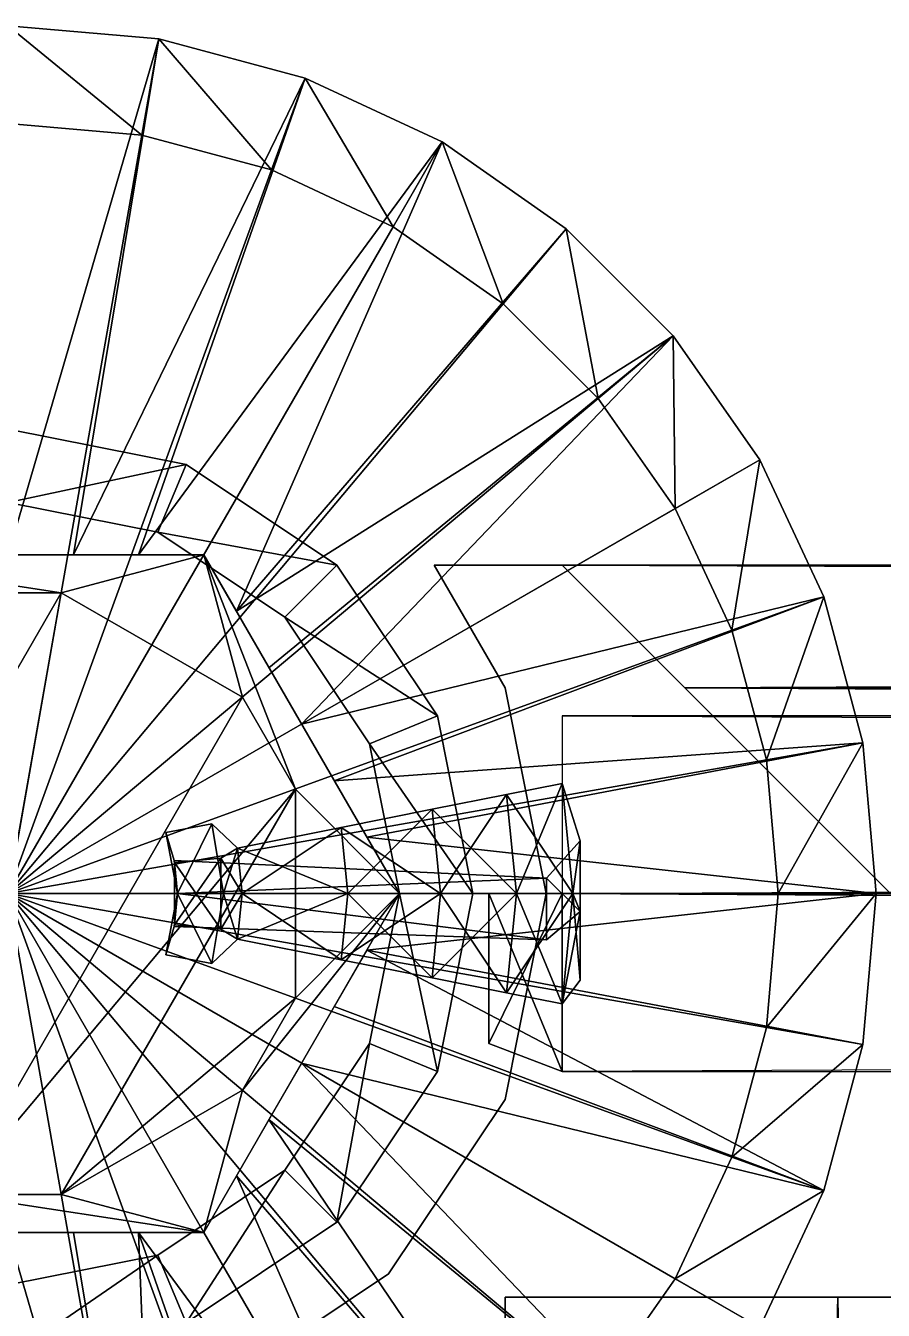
# Model space of a CAD drawing. Header units: centimetres. Extents: x -66.3 to 12.3, y -51.5 to 19.3.
# Drawn here: x -64.481 to -62.727, y 16.648 to 19.275 of the extents above; entities that cross this region are included whole.
import ezdxf

# ---------------------------------------------------------------- set-up
doc = ezdxf.new("R2010")
doc.units = ezdxf.units.CM
for name, color, linetype, true_color in [('chrom', 9, 'Continuous', 0xbebebe), ('plastik schwarz', 250, 'Continuous', 0x282828), ('reinweiss', 254, 'Continuous', 0xdddddd)]:
    doc.layers.add(name, color=color, linetype=linetype, true_color=true_color)

# ---------------------------------------------------------------- blocks, each defined once
blk = doc.blocks.new('GeometrySelector_1BD8XMC2')
at = {"layer": 'plastik schwarz'}
for points in [[(0, 0.6928, 1.1), (0, 1.775, 0.6), (-0.3082, 1.748, 0.6)], [(-0.6071, 1.668, 0.6), (-0.2667, 0.6928, 1.1), (-0.3082, 1.748, 0.6)], [(0, 0.6928, 1.1), (-0.3082, 1.748, 0.6), (-0.1333, 0.6928, 1.1)], [(-0.2667, 0.6928, 1.1), (-0.1333, 0.6928, 1.1), (-0.3082, 1.748, 0.6)], [(-0.2667, 0.6928, 1.1), (-0.6071, 1.668, 0.6), (-0.8875, 1.5372, 0.6)], [(0, 0), (-0.5387, 1.48), (-0.2735, 1.5511)], [(0, 0), (-0.2735, 1.5511), (0, 1.575)], [(-0.4667, 0.5774, 1.1), (-0.8875, 1.5372, 0.6), (-1.1409, 1.3597, 0.6)], [(-0.4667, 0.5774, 1.1), (-0.4, 0.6928, 1.1), (-0.8875, 1.5372, 0.6)], [(-0.2667, 0.6928, 1.1), (-0.8875, 1.5372, 0.6), (-0.4, 0.6928, 1.1)], [(0, 0), (-0.7875, 1.364), (-0.5387, 1.48)], [(-0.5333, 0.4619, 1.1), (-1.1409, 1.3597, 0.6), (-1.3597, 1.1409, 0.6)], [(-0.5333, 0.4619, 1.1), (-0.4667, 0.5774, 1.1), (-1.1409, 1.3597, 0.6)], [(0, 0), (-1.0124, 1.2065), (-0.7875, 1.364)], [(0, 0), (-1.2065, 1.0124), (-1.0124, 1.2065)], [(-0.6, 0.3464, 1.1), (-1.3597, 1.1409, 0.6), (-1.5372, 0.8875, 0.6)], [(-0.6, 0.3464, 1.1), (-0.5333, 0.4619, 1.1), (-1.3597, 1.1409, 0.6)], [(-1.2065, 1.0124), (-1.364, 0.7875), (-1.5372, 0.8875, 0.2)], [(0, 0), (-1.364, 0.7875), (-1.2065, 1.0124)], [(-0.6, 0.3464, 1.1), (-1.5372, 0.8875, 0.6), (-1.668, 0.6071, 0.6)], [(-1.5372, 0.8875, 0.2), (-1.364, 0.7875), (-1.668, 0.6071, 0.2)], [(-1.5372, 0.8875, 0.6), (-1.5372, 0.8875, 0.2), (-1.668, 0.6071, 0.2)], [(-1.5372, 0.8875, 0.6), (-1.668, 0.6071, 0.2), (-1.668, 0.6071, 0.6)], [(-1.364, 0.7875), (-1.48, 0.5387), (-1.668, 0.6071, 0.2)], [(0, 0), (-1.48, 0.5387), (-1.364, 0.7875)], [(-0.4, 0.6928, 1.75), (-0.4, 0.6928, 1.1), (-0.8, 0, 1.1)], [(-0.4, 0.6928, 1.75), (-0.8, 0, 1.1), (-0.8, 0, 1.75)], [(-0.4788, 0.4017, 2), (-0.4, 0.6928, 1.75), (-0.8, 0, 1.75)], [(-0.4788, 0.4017, 2), (-0.1085, 0.6155, 2), (-0.4, 0.6928, 1.75)], [(0.4, 0.6928, 1.75), (0.4, 0.6928, 1.1), (-0.4, 0.6928, 1.1)], [(0.4, 0.6928, 1.75), (-0.4, 0.6928, 1.1), (-0.4, 0.6928, 1.75)], [(0.1085, 0.6155, 2), (0.4, 0.6928, 1.75), (-0.4, 0.6928, 1.75)], [(0.1085, 0.6155, 2), (-0.4, 0.6928, 1.75), (-0.1085, 0.6155, 2)], [(-1.748, 0.3082, 0.6), (-0.7333, 0.1155, 1.1), (-1.668, 0.6071, 0.6)], [(-1.668, 0.6071, 0.2), (-1.48, 0.5387), (-1.748, 0.3082, 0.2)], [(-1.668, 0.6071, 0.6), (-1.668, 0.6071, 0.2), (-1.748, 0.3082, 0.2)], [(-1.668, 0.6071, 0.6), (-1.748, 0.3082, 0.2), (-1.748, 0.3082, 0.6)], [(-0.6, 0.3464, 1.1), (-1.668, 0.6071, 0.6), (-0.6667, 0.2309, 1.1)], [(-0.7333, 0.1155, 1.1), (-0.6667, 0.2309, 1.1), (-1.668, 0.6071, 0.6)], [(-0.5873, -0.2138, 2), (-0.4788, -0.4017, 2), (0.1085, 0.6155, 2)], [(-0.1085, 0.6155, 2), (-0.5873, -0.2138, 2), (0.1085, 0.6155, 2)], [(-0.5873, 0.2138, 2), (-0.5873, -0.2138, 2), (-0.1085, 0.6155, 2)], [(-0.4788, 0.4017, 2), (-0.5873, 0.2138, 2), (-0.1085, 0.6155, 2)], [(0.1085, 0.6155, 2), (-0.4788, -0.4017, 2), (-0.1085, -0.6155, 2)], [(0.1085, 0.6155, 2), (-0.1085, -0.6155, 2), (0.4788, 0.4017, 2)], [(-1.48, 0.5387), (-1.5511, 0.2735), (-1.748, 0.3082, 0.2)], [(0, 0), (-1.5511, 0.2735), (-1.48, 0.5387)], [(-0.4788, 0.4017, 2), (-0.8, 0, 1.75), (-0.5873, 0.2138, 2)], [(0.4788, 0.4017, 2), (-0.1085, -0.6155, 2), (0.1085, -0.6155, 2)], [(-0.7333, 0.1155, 1.1), (-1.748, 0.3082, 0.6), (-1.775, 0, 0.6)], [(-1.748, 0.3082, 0.2), (-1.5511, 0.2735), (-1.775, 0, 0.2)], [(-1.748, 0.3082, 0.6), (-1.748, 0.3082, 0.2), (-1.775, 0, 0.2)], [(-1.748, 0.3082, 0.6), (-1.775, 0, 0.2), (-1.775, 0, 0.6)], [(-1.5511, 0.2735), (-1.575, 0), (-1.775, 0, 0.2)], [(0, 0), (-1.575, 0), (-1.5511, 0.2735)], [(-0.5873, -0.2138, 2), (-0.5873, 0.2138, 2), (-0.8, 0, 1.75)], [(-0.7333, 0.1155, 1.1), (-1.775, 0, 0.6), (-0.8, 0, 1.1)], [(-0.7333, -0.1155, 1.1), (-0.8, 0, 1.1), (-1.775, 0, 0.6)], [(-0.7333, -0.1155, 1.1), (-1.775, 0, 0.6), (-1.748, -0.3082, 0.6)], [(-1.775, 0, 0.2), (-1.575, 0), (-1.748, -0.3082, 0.2)], [(-1.775, 0, 0.6), (-1.775, 0, 0.2), (-1.748, -0.3082, 0.2)], [(-1.775, 0, 0.6), (-1.748, -0.3082, 0.2), (-1.748, -0.3082, 0.6)], [(-1.575, 0), (-1.5511, -0.2735), (-1.748, -0.3082, 0.2)], [(0, 0), (-1.5511, -0.2735), (-1.575, 0)], [(0, 0), (-1.48, -0.5387), (-1.5511, -0.2735)], [(0, 0), (-1.364, -0.7875), (-1.48, -0.5387)], [(0, 0), (-1.2065, -1.0124), (-1.364, -0.7875)], [(0, 0), (-1.0124, -1.2065), (-1.2065, -1.0124)], [(0, 0), (-0.7875, -1.364), (-1.0124, -1.2065)], [(-0.5873, -0.2138, 2), (-0.8, 0, 1.75), (-0.4, -0.6928, 1.75)], [(-0.8, 0, 1.75), (-0.8, 0, 1.1), (-0.4, -0.6928, 1.1)], [(-0.8, 0, 1.75), (-0.4, -0.6928, 1.1), (-0.4, -0.6928, 1.75)], [(0, 0), (-0.5387, -1.48), (-0.7875, -1.364)], [(0, 0), (-0.2735, -1.5511), (-0.5387, -1.48)], [(0, 0), (0, -1.575), (-0.2735, -1.5511)], [(-0.6667, -0.2309, 1.1), (-0.7333, -0.1155, 1.1), (-1.748, -0.3082, 0.6)], [(-0.6667, -0.2309, 1.1), (-1.748, -0.3082, 0.6), (-1.668, -0.6071, 0.6)], [(-0.6, -0.3464, 1.1), (-0.6667, -0.2309, 1.1), (-1.668, -0.6071, 0.6)], [(-0.5873, -0.2138, 2), (-0.4, -0.6928, 1.75), (-0.4788, -0.4017, 2)], [(-1.748, -0.3082, 0.2), (-1.5511, -0.2735), (-1.668, -0.6071, 0.2)], [(-1.5511, -0.2735), (-1.48, -0.5387), (-1.668, -0.6071, 0.2)], [(-1.748, -0.3082, 0.6), (-1.748, -0.3082, 0.2), (-1.668, -0.6071, 0.2)], [(-1.748, -0.3082, 0.6), (-1.668, -0.6071, 0.2), (-1.668, -0.6071, 0.6)], [(-0.6, -0.3464, 1.1), (-1.668, -0.6071, 0.6), (-1.5372, -0.8875, 0.6)], [(-0.6, -0.3464, 1.1), (-1.5372, -0.8875, 0.6), (-1.3597, -1.1409, 0.6)], [(-0.6, -0.3464, 1.1), (-1.3597, -1.1409, 0.6), (-0.5333, -0.4619, 1.1)], [(-0.1085, -0.6155, 2), (-0.4788, -0.4017, 2), (-0.4, -0.6928, 1.75)], [(-0.4667, -0.5774, 1.1), (-0.5333, -0.4619, 1.1), (-1.3597, -1.1409, 0.6)], [(-1.668, -0.6071, 0.2), (-1.48, -0.5387), (-1.5372, -0.8875, 0.2)], [(-1.48, -0.5387), (-1.364, -0.7875), (-1.5372, -0.8875, 0.2)], [(-1.1409, -1.3597, 0.6), (-0.4667, -0.5774, 1.1), (-1.3597, -1.1409, 0.6)], [(-0.4667, -0.5774, 1.1), (-1.1409, -1.3597, 0.6), (-0.8875, -1.5372, 0.6)], [(-0.4667, -0.5774, 1.1), (-0.8875, -1.5372, 0.6), (-0.4, -0.6928, 1.1)], [(-1.668, -0.6071, 0.6), (-1.668, -0.6071, 0.2), (-1.5372, -0.8875, 0.2)], [(-1.668, -0.6071, 0.6), (-1.5372, -0.8875, 0.2), (-1.5372, -0.8875, 0.6)], [(-0.1085, -0.6155, 2), (-0.4, -0.6928, 1.75), (0.4, -0.6928, 1.75)], [(-0.1085, -0.6155, 2), (0.4, -0.6928, 1.75), (0.1085, -0.6155, 2)], [(-0.2667, -0.6928, 1.1), (-0.4, -0.6928, 1.1), (-0.8875, -1.5372, 0.6)], [(-0.2667, -0.6928, 1.1), (-0.8875, -1.5372, 0.6), (-0.6071, -1.668, 0.6)], [(-0.1333, -0.6928, 1.1), (-0.2667, -0.6928, 1.1), (-0.6071, -1.668, 0.6)], [(-0.1333, -0.6928, 1.1), (-0.6071, -1.668, 0.6), (-0.3082, -1.748, 0.6)], [(-0.4, -0.6928, 1.75), (-0.4, -0.6928, 1.1), (0.4, -0.6928, 1.1)], [(-0.4, -0.6928, 1.75), (0.4, -0.6928, 1.1), (0.4, -0.6928, 1.75)], [(0, -0.6928, 1.1), (-0.1333, -0.6928, 1.1), (-0.3082, -1.748, 0.6)], [(0, -0.6928, 1.1), (-0.3082, -1.748, 0.6), (0, -1.775, 0.6)], [(-1.5372, -0.8875, 0.2), (-1.364, -0.7875), (-1.3597, -1.1409, 0.2)], [(-1.364, -0.7875), (-1.2065, -1.0124), (-1.3597, -1.1409, 0.2)], [(-1.5372, -0.8875, 0.6), (-1.5372, -0.8875, 0.2), (-1.3597, -1.1409, 0.2)], [(-1.5372, -0.8875, 0.6), (-1.3597, -1.1409, 0.2), (-1.3597, -1.1409, 0.6)], [(-1.3597, -1.1409, 0.2), (-1.2065, -1.0124), (-1.1409, -1.3597, 0.2)], [(-1.2065, -1.0124), (-1.0124, -1.2065), (-1.1409, -1.3597, 0.2)], [(-1.3597, -1.1409, 0.6), (-1.3597, -1.1409, 0.2), (-1.1409, -1.3597, 0.2)], [(-1.3597, -1.1409, 0.6), (-1.1409, -1.3597, 0.2), (-1.1409, -1.3597, 0.6)], [(-1.1409, -1.3597, 0.2), (-1.0124, -1.2065), (-0.8875, -1.5372, 0.2)], [(-1.0124, -1.2065), (-0.7875, -1.364), (-0.8875, -1.5372, 0.2)], [(-1.1409, -1.3597, 0.6), (-1.1409, -1.3597, 0.2), (-0.8875, -1.5372, 0.2)], [(-1.1409, -1.3597, 0.6), (-0.8875, -1.5372, 0.2), (-0.8875, -1.5372, 0.6)], [(-0.8875, -1.5372, 0.2), (-0.7875, -1.364), (-0.6071, -1.668, 0.2)], [(-0.7875, -1.364), (-0.5387, -1.48), (-0.6071, -1.668, 0.2)], [(-0.6071, -1.668, 0.2), (-0.5387, -1.48), (-0.3082, -1.748, 0.2)], [(-0.5387, -1.48), (-0.2735, -1.5511), (-0.3082, -1.748, 0.2)], [(-0.8875, -1.5372, 0.6), (-0.8875, -1.5372, 0.2), (-0.6071, -1.668, 0.2)], [(-0.8875, -1.5372, 0.6), (-0.6071, -1.668, 0.2), (-0.6071, -1.668, 0.6)], [(-0.3082, -1.748, 0.2), (-0.2735, -1.5511), (0, -1.775, 0.2)], [(-0.2735, -1.5511), (0, -1.575), (0, -1.775, 0.2)], [(-0.6071, -1.668, 0.6), (-0.6071, -1.668, 0.2), (-0.3082, -1.748, 0.2)], [(-0.6071, -1.668, 0.6), (-0.3082, -1.748, 0.2), (-0.3082, -1.748, 0.6)], [(-0.3082, -1.748, 0.6), (-0.3082, -1.748, 0.2), (0, -1.775, 0.2)], [(-0.3082, -1.748, 0.6), (0, -1.775, 0.2), (0, -1.775, 0.6)]]:
    blk.add_3dface(points, dxfattribs=at)
blk = doc.blocks.new('hallerfuss_1BD8XMC1')
blk.add_blockref('GeometrySelector_1BD8XMC2', (0, 0))
blk = doc.blocks.new('blech350_350_1BD8XMC1')
at = {"layer": 'reinweiss'}
for points in [[(-16.4837, 15.2743, -0.421), (-16.7222, 14.9175, -0.7778), (-16.7222, -14.9175, -0.7778)], [(-16.4837, -15.2743, -0.421), (-16.4837, 15.2743, -0.421), (-16.7222, -14.9175, -0.7778)], [(-16.7222, -14.9175, -0.7778), (-16.7222, 14.9175, -0.7778), (-16.4837, 15.2743, -0.421)], [(-16.7222, -14.9175, -0.7778), (-16.4837, 15.2743, -0.421), (-16.4837, -15.2743, -0.421)]]:
    blk.add_3dface(points, dxfattribs=at)
blk = doc.blocks.new('blech350_750_1BD8XMC2')
at = {"layer": 'reinweiss'}
for points in [[(-36.6289, -16.367, 0.6717), (-36.367, -16.6289, 0.6717), (-36.367, 16.6289, 0.6718)], [(-36.6289, -16.367, 0.6717), (-36.367, 16.6289, 0.6718), (-36.6289, 16.367, 0.6718)], [(-36.367, 16.6289, 0.6718), (-36.367, -16.6289, 0.6717), (-36.6289, -16.367, 0.6717)], [(-36.6289, 16.367, 0.6718), (-36.367, 16.6289, 0.6718), (-36.6289, -16.367, 0.6717)], [(-36.367, 16.6289, 0.6718), (36.367, 16.6289, 0.6718), (36.1162, 16.4837, 0.421)], [(-36.367, 16.6289, 0.6718), (36.1162, 16.4837, 0.421), (-36.1162, 16.4837, 0.421)], [(-36.367, -16.6289, 0.6717), (36.367, -16.6289, 0.6717), (36.367, 16.6289, 0.6718)], [(-36.367, 16.6289, 0.6718), (-36.367, -16.6289, 0.6717), (36.367, 16.6289, 0.6718)], [(36.1162, 16.4837, 0.421), (36.367, 16.6289, 0.6718), (-36.367, 16.6289, 0.6718)], [(-36.1162, 16.4837, 0.421), (36.1162, 16.4837, 0.421), (-36.367, 16.6289, 0.6718)], [(36.367, 16.6289, 0.6718), (36.367, -16.6289, 0.6717), (-36.367, -16.6289, 0.6717)], [(36.367, 16.6289, 0.6718), (-36.367, -16.6289, 0.6717), (-36.367, 16.6289, 0.6718)], [(-35.6953, 16.4, 0), (-36.1162, 16.4837, 0.421), (36.1162, 16.4837, 0.421)], [(36.1162, 16.4837, 0.421), (-36.1162, 16.4837, 0.421), (-35.6953, 16.4, 0)], [(-36.4837, 16.1162, 0.421), (-36.6289, -16.367, 0.6717), (-36.6289, 16.367, 0.6718)], [(-36.6289, 16.367, 0.6718), (-36.6289, -16.367, 0.6717), (-36.4837, 16.1162, 0.421)], [(-36.4837, 16.1162, 0.421), (-36.4837, -16.1162, 0.421), (-36.6289, -16.367, 0.6717)], [(-36.6289, -16.367, 0.6717), (-36.4837, -16.1162, 0.421), (-36.4837, 16.1162, 0.421)], [(-36.4837, 16.1162, 0.421), (-36.4, 15.6953, 0), (-36.4, -15.6953, 0)], [(-36.4837, -16.1162, 0.421), (-36.4837, 16.1162, 0.421), (-36.4, -15.6953, 0)], [(-36.4, -15.6953, 0), (-36.4, 15.6953, 0), (-36.4837, 16.1162, 0.421)], [(-36.4, -15.6953, 0), (-36.4837, 16.1162, 0.421), (-36.4837, -16.1162, 0.421)], [(-36.4837, 15.2743, -0.421), (-36.4, -15.6953, 0), (-36.4, 15.6953, 0)], [(-36.4, 15.6953, 0), (-36.4, -15.6953, 0), (-36.4837, 15.2743, -0.421)], [(-36.4837, 15.2743, -0.421), (-36.7222, 14.9175, -0.7778), (-36.7222, -14.9175, -0.7778)], [(-36.4837, -15.2743, -0.421), (-36.4837, 15.2743, -0.421), (-36.7222, -14.9175, -0.7778)], [(-36.7222, -14.9175, -0.7778), (-36.7222, 14.9175, -0.7778), (-36.4837, 15.2743, -0.421)], [(-36.7222, -14.9175, -0.7778), (-36.4837, 15.2743, -0.421), (-36.4837, -15.2743, -0.421)], [(-36.4837, 15.2743, -0.421), (-36.4837, -15.2743, -0.421), (-36.4, -15.6953, 0)], [(-36.4, -15.6953, 0), (-36.4837, -15.2743, -0.421), (-36.4837, 15.2743, -0.421)], [(35.6953, -16.4, 0), (36.1162, -16.4837, 0.421), (-36.1162, -16.4837, 0.421)], [(-35.6953, -16.4, 0), (35.6953, -16.4, 0), (-36.1162, -16.4837, 0.421)], [(-36.1162, -16.4837, 0.421), (36.1162, -16.4837, 0.421), (35.6953, -16.4, 0)], [(-36.1162, -16.4837, 0.421), (35.6953, -16.4, 0), (-35.6953, -16.4, 0)], [(36.367, -16.6289, 0.6717), (-36.367, -16.6289, 0.6717), (-36.1162, -16.4837, 0.421)], [(-36.1162, -16.4837, 0.421), (-36.367, -16.6289, 0.6717), (36.367, -16.6289, 0.6717)], [(36.367, -16.6289, 0.6717), (-36.1162, -16.4837, 0.421), (36.1162, -16.4837, 0.421)], [(36.1162, -16.4837, 0.421), (-36.1162, -16.4837, 0.421), (36.367, -16.6289, 0.6717)]]:
    blk.add_3dface(points, dxfattribs=at)
blk = doc.blocks.new('GeometrySelector_1BD8XMC4')
for points in [[(-0.877686, 36.367, 0.363549), (-0.8, 36.517, 0), (-0.95, 36.367, 0)], [(-0.877686, 36.367, 0.363549), (-0.739104, 36.517, 0.306147), (-0.8, 36.517, 0)], [(0.95, 36.367, 0), (0.8, 36.517, 0), (0.739104, 36.517, 0.306147)], [(0.95, 36.367, 0), (0.739104, 36.517, 0.306147), (0.877686, 36.367, 0.363549)], [(-0.877686, -36.367, -0.363549), (-0.95, -36.367, 0), (-0.95, 36.367, 0)], [(-0.95, -36.367, 0), (-0.877686, 36.367, 0.363549), (-0.95, 36.367, 0)], [(0.877686, -36.367, 0.363549), (0.95, -36.367, 0), (0.95, 36.367, 0)], [(0.877686, -36.367, 0.363549), (0.95, 36.367, 0), (0.877686, 36.367, 0.363549)], [(0.95, -36.367, 0), (0.877686, -36.367, -0.363549), (0.877686, 36.367, -0.363549)], [(0.95, -36.367, 0), (0.877686, 36.367, -0.363549), (0.95, 36.367, 0)]]:
    blk.add_3dface(points)
blk = doc.blocks.new('rohr750_1BD8XMC')
at = {"layer": 'chrom'}
blk.add_blockref('GeometrySelector_1BD8XMC4', (0, 0), dxfattribs=at)
blk = doc.blocks.new('rohr750_1BD8XMC2')
at = {"layer": 'chrom'}
blk.add_blockref('GeometrySelector_1BD8XMC4', (0, 0), dxfattribs=at)
blk = doc.blocks.new('GeometrySelector_1BD8XMC5')
for points in [[(-44.05387, 116.97973), (-46.91628, 115.48494, -9.33223), (-47.83543, 115.48494)], [(-44.05387, 116.97973), (-47.83543, 115.48494), (-46.91628, 115.48494, 9.33223)], [(-41.66691, 116.97973, -14.30427), (-46.91628, 115.48494, -9.33223), (-44.05387, 116.97973)], [(-46.91628, 115.48494, 9.33223), (-41.66691, 116.97973, 14.30427), (-44.05387, 116.97973)], [(-34.585, 110.12026), (-41.66691, 116.97973, -14.30427), (-44.05387, 116.97973)], [(-34.585, 110.12026), (-44.05387, 116.97973), (-41.66691, 116.97973, 14.30427)], [(-32.24955, 110.12026, -12.49354), (-41.66691, 116.97973, -14.30427), (-34.585, 110.12026)], [(-41.66691, 116.97973, 14.30427), (-32.24955, 110.12026, 12.49354), (-34.585, 110.12026)], [(43.45304, 116.97973, -7.25103), (33.99612, 110.12026, -6.35498), (33.99612, 110.12026, 6.35498)], [(43.45304, 116.97973, -7.25103), (33.99612, 110.12026, 6.35498), (43.45304, 116.97973, 7.25103)], [(46.91628, 115.48494, -9.33223), (43.45304, 116.97973, -7.25103), (47.83543, 115.48494)], [(47.83543, 115.48494), (43.45304, 116.97973, -7.25103), (43.45304, 116.97973, 7.25103)], [(47.83543, 115.48494), (43.45304, 116.97973, 7.25103), (46.91628, 115.48494, 9.33223)], [(-46.91628, 115.48494, 9.33223), (-47.83543, 115.48494), (-69.44628, 103.9337)], [(-46.91628, 115.48494, 9.33223), (-69.44628, 103.9337), (-68.11189, 103.9337, 13.5483)], [(-47.83543, 115.48494), (-68.11189, 103.9337, -13.5483), (-69.44628, 103.9337)], [(-46.91628, 115.48494, -9.33223), (-68.11189, 103.9337, -13.5483), (-47.83543, 115.48494)], [(46.91628, 115.48494, 9.33223), (68.11189, 103.9337, 13.5483), (47.83543, 115.48494)], [(47.83543, 115.48494), (69.44628, 103.9337), (46.91628, 115.48494, -9.33223)], [(46.91628, 115.48494, -9.33223), (69.44628, 103.9337), (68.11189, 103.9337, -13.5483)], [(47.83543, 115.48494), (68.11189, 103.9337, 13.5483), (69.44628, 103.9337)], [(-32.24955, 110.12026, 12.49354), (-33.92046, 33.92046, 6.7472), (-34.585, 110.12026)], [(-34.585, 110.12026), (-33.92046, 33.92046, 6.7472), (-34.585, 34.585)], [(-34.585, 110.12026), (-34.585, 34.585), (-33.92046, 33.92046, -6.7472)], [(-34.585, 110.12026), (-33.92046, 33.92046, -6.7472), (-32.24955, 110.12026, -12.49354)], [(33.99612, 110.12026, -6.35498), (33.92046, 33.92046, -6.7472), (34.585, 34.585)], [(33.99612, 110.12026, 6.35498), (34.585, 34.585), (33.92046, 33.92046, 6.7472)], [(33.99612, 110.12026, -6.35498), (34.585, 34.585), (33.99612, 110.12026, 6.35498)], [(-68.11189, 103.9337, 13.5483), (-69.44628, 103.9337), (-88.38835, 88.38835)], [(-68.11189, 103.9337, 13.5483), (-88.38835, 88.38835), (-86.68999, 88.38835, 17.24371)], [(-86.68999, 88.38835, -17.24371), (-88.38835, 88.38835), (-69.44628, 103.9337)], [(-68.11189, 103.9337, -13.5483), (-86.68999, 88.38835, -17.24371), (-69.44628, 103.9337)], [(88.38835, 88.38835), (86.68999, 88.38835, -17.24371), (68.11189, 103.9337, -13.5483)], [(68.11189, 103.9337, 13.5483), (86.68999, 88.38835, 17.24371), (69.44628, 103.9337)], [(69.44628, 103.9337), (88.38835, 88.38835), (68.11189, 103.9337, -13.5483)], [(69.44628, 103.9337), (86.68999, 88.38835, 17.24371), (88.38835, 88.38835)], [(-88.38835, 88.38835), (-101.93664, 69.44628, -20.27646), (-103.9337, 69.44628)], [(-88.38835, 88.38835), (-103.9337, 69.44628), (-86.68999, 88.38835, 17.24371)], [(-86.68999, 88.38835, 17.24371), (-103.9337, 69.44628), (-101.93664, 69.44628, 20.27646)], [(-86.68999, 88.38835, -17.24371), (-101.93664, 69.44628, -20.27646), (-88.38835, 88.38835)], [(88.38835, 88.38835), (103.9337, 69.44628), (86.68999, 88.38835, -17.24371)], [(103.9337, 69.44628), (101.93664, 69.44628, -20.27646), (86.68999, 88.38835, -17.24371)], [(86.68999, 88.38835, 17.24371), (101.93664, 69.44628, 20.27646), (88.38835, 88.38835)], [(101.93664, 69.44628, 20.27646), (103.9337, 69.44628), (88.38835, 88.38835)], [(-113.26593, 47.83543, 22.52999), (-101.93664, 69.44628, 20.27646), (-115.48494, 47.83543)], [(-115.48494, 47.83543), (-101.93664, 69.44628, 20.27646), (-103.9337, 69.44628)], [(-115.48494, 47.83543), (-103.9337, 69.44628), (-113.26593, 47.83543, -22.52999)], [(-101.93664, 69.44628, -20.27646), (-113.26593, 47.83543, -22.52999), (-103.9337, 69.44628)], [(101.93664, 69.44628, 20.27646), (113.26593, 47.83543, 22.52999), (103.9337, 69.44628)], [(103.9337, 69.44628), (115.48494, 47.83543), (101.93664, 69.44628, -20.27646)], [(113.26593, 47.83543, -22.52999), (101.93664, 69.44628, -20.27646), (115.48494, 47.83543)], [(113.26593, 47.83543, 22.52999), (115.48494, 47.83543), (103.9337, 69.44628)], [(-113.26593, 47.83543, -22.52999), (-116.97973, 42.70584, -10.81459), (-115.48494, 47.83543)], [(-115.48494, 47.83543), (-116.97973, 42.70584, -10.81459), (-116.97973, 43.90341, 3.63794)], [(-115.48494, 47.83543), (-116.97973, 43.90341, 3.63794), (-113.26593, 47.83543, 22.52999)], [(113.26593, 47.83543, 22.52999), (116.97973, 40.34336, 17.69624), (115.48494, 47.83543)], [(115.48494, 47.83543), (116.97973, 42.70584, -10.81459), (113.26593, 47.83543, -22.52999)], [(116.97973, 40.34336, 17.69624), (116.97973, 43.90341, 3.63794), (115.48494, 47.83543)], [(115.48494, 47.83543), (116.97973, 43.90341, 3.63794), (116.97973, 42.70584, -10.81459)], [(-116.97973, 42.70584, -10.81459), (-110.12026, 34.43747, -3.1911), (-116.97973, 43.90341, 3.63794)], [(-116.97973, 43.90341, 3.63794), (-110.12026, 34.43747, -3.1911), (-110.12026, 33.26474, 9.46463)], [(116.97973, 43.90341, 3.63794), (110.12026, 33.26474, 9.46463), (110.12026, 34.43747, -3.1911)], [(116.97973, 43.90341, 3.63794), (110.12026, 34.43747, -3.1911), (116.97973, 42.70584, -10.81459)], [(-110.12026, 34.43747, -3.1911), (-33.92046, 33.92046, -6.7472), (-34.585, 34.585)], [(-110.12026, 34.43747, -3.1911), (-34.585, 34.585), (-110.12026, 33.26474, 9.46463)], [(-110.12026, 33.26474, 9.46463), (-34.585, 34.585), (-33.92046, 33.92046, 6.7472)], [(110.12026, 33.26474, 9.46463), (33.92046, 33.92046, 6.7472), (34.585, 34.585)], [(110.12026, 34.43747, -3.1911), (34.585, 34.585), (33.92046, 33.92046, -6.7472)], [(110.12026, 33.26474, 9.46463), (34.585, 34.585), (110.12026, 34.43747, -3.1911)], [(-116.97973, -43.90341, 3.63794), (-110.12026, -33.26474, 9.46463), (-110.12026, -34.43747, -3.1911)], [(-110.12026, -33.26474, 9.46463), (-33.92046, -33.92046, 6.7472), (-34.585, -34.585)], [(-110.12026, -33.26474, 9.46463), (-34.585, -34.585), (-110.12026, -34.43747, -3.1911)], [(-110.12026, -34.43747, -3.1911), (-34.585, -34.585), (-33.92046, -33.92046, -6.7472)], [(-32.24955, -110.12026, -12.49354), (-33.92046, -33.92046, -6.7472), (-34.585, -110.12026)], [(-34.585, -110.12026), (-33.92046, -33.92046, -6.7472), (-34.585, -34.585)], [(-34.585, -110.12026), (-34.585, -34.585), (-33.92046, -33.92046, 6.7472)], [(-34.585, -110.12026), (-33.92046, -33.92046, 6.7472), (-32.24955, -110.12026, 12.49354)], [(110.12026, -33.26474, 9.46463), (34.585, -34.585), (33.92046, -33.92046, 6.7472)], [(33.99612, -110.12026, 6.35498), (33.92046, -33.92046, 6.7472), (34.585, -34.585)], [(33.99612, -110.12026, -6.35498), (34.585, -34.585), (33.92046, -33.92046, -6.7472)], [(110.12026, -34.43747, -3.1911), (33.92046, -33.92046, -6.7472), (34.585, -34.585)], [(110.12026, -34.43747, -3.1911), (34.585, -34.585), (110.12026, -33.26474, 9.46463)], [(116.97973, -43.90341, 3.63794), (110.12026, -34.43747, -3.1911), (110.12026, -33.26474, 9.46463)], [(-116.97973, -43.90341, 3.63794), (-110.12026, -34.43747, -3.1911), (-116.97973, -42.70584, -10.81459)], [(33.99612, -110.12026, 6.35498), (34.585, -34.585), (33.99612, -110.12026, -6.35498)], [(116.97973, -42.70584, -10.81459), (110.12026, -34.43747, -3.1911), (116.97973, -43.90341, 3.63794)], [(115.48494, -47.83543), (116.97973, -40.34336, 17.69624), (113.26593, -47.83543, 22.52999)], [(115.48494, -47.83543), (116.97973, -43.90341, 3.63794), (116.97973, -40.34336, 17.69624)], [(-115.48494, -47.83543), (-116.97973, -43.90341, 3.63794), (-116.97973, -42.70584, -10.81459)], [(-115.48494, -47.83543), (-116.97973, -42.70584, -10.81459), (-113.26593, -47.83543, -22.52999)], [(-113.26593, -47.83543, 22.52999), (-116.97973, -43.90341, 3.63794), (-115.48494, -47.83543)], [(113.26593, -47.83543, -22.52999), (116.97973, -42.70584, -10.81459), (115.48494, -47.83543)], [(115.48494, -47.83543), (116.97973, -42.70584, -10.81459), (116.97973, -43.90341, 3.63794)], [(-101.93664, -69.44628, -20.27646), (-103.9337, -69.44628), (-115.48494, -47.83543)], [(-101.93664, -69.44628, -20.27646), (-115.48494, -47.83543), (-113.26593, -47.83543, -22.52999)], [(-115.48494, -47.83543), (-103.9337, -69.44628), (-113.26593, -47.83543, 22.52999)], [(-113.26593, -47.83543, 22.52999), (-103.9337, -69.44628), (-101.93664, -69.44628, 20.27646)], [(101.93664, -69.44628, -20.27646), (113.26593, -47.83543, -22.52999), (103.9337, -69.44628)], [(103.9337, -69.44628), (115.48494, -47.83543), (101.93664, -69.44628, 20.27646)], [(101.93664, -69.44628, 20.27646), (115.48494, -47.83543), (113.26593, -47.83543, 22.52999)], [(103.9337, -69.44628), (113.26593, -47.83543, -22.52999), (115.48494, -47.83543)], [(-86.68999, -88.38835, -17.24371), (-88.38835, -88.38835), (-103.9337, -69.44628)], [(-86.68999, -88.38835, -17.24371), (-103.9337, -69.44628), (-101.93664, -69.44628, -20.27646)], [(-103.9337, -69.44628), (-88.38835, -88.38835), (-101.93664, -69.44628, 20.27646)], [(-101.93664, -69.44628, 20.27646), (-88.38835, -88.38835), (-86.68999, -88.38835, 17.24371)], [(86.68999, -88.38835, -17.24371), (101.93664, -69.44628, -20.27646), (88.38835, -88.38835)], [(88.38835, -88.38835), (103.9337, -69.44628), (86.68999, -88.38835, 17.24371)], [(86.68999, -88.38835, 17.24371), (103.9337, -69.44628), (101.93664, -69.44628, 20.27646)], [(88.38835, -88.38835), (101.93664, -69.44628, -20.27646), (103.9337, -69.44628)], [(-68.11189, -103.9337, -13.5483), (-69.44628, -103.9337), (-88.38835, -88.38835)], [(-68.11189, -103.9337, -13.5483), (-88.38835, -88.38835), (-86.68999, -88.38835, -17.24371)], [(-88.38835, -88.38835), (-69.44628, -103.9337), (-86.68999, -88.38835, 17.24371)], [(-86.68999, -88.38835, 17.24371), (-69.44628, -103.9337), (-68.11189, -103.9337, 13.5483)], [(68.11189, -103.9337, -13.5483), (86.68999, -88.38835, -17.24371), (69.44628, -103.9337)], [(69.44628, -103.9337), (88.38835, -88.38835), (68.11189, -103.9337, 13.5483)], [(68.11189, -103.9337, 13.5483), (88.38835, -88.38835), (86.68999, -88.38835, 17.24371)], [(69.44628, -103.9337), (86.68999, -88.38835, -17.24371), (88.38835, -88.38835)], [(-46.91628, -115.48494, -9.33223), (-47.83543, -115.48494), (-69.44628, -103.9337)], [(-46.91628, -115.48494, -9.33223), (-69.44628, -103.9337), (-68.11189, -103.9337, -13.5483)], [(-69.44628, -103.9337), (-47.83543, -115.48494), (-68.11189, -103.9337, 13.5483)], [(-68.11189, -103.9337, 13.5483), (-47.83543, -115.48494), (-46.91628, -115.48494, 9.33223)], [(47.83543, -115.48494), (46.91628, -115.48494, -9.33223), (68.11189, -103.9337, -13.5483)], [(46.91628, -115.48494, 9.33223), (47.83543, -115.48494), (69.44628, -103.9337)], [(46.91628, -115.48494, 9.33223), (69.44628, -103.9337), (68.11189, -103.9337, 13.5483)], [(47.83543, -115.48494), (68.11189, -103.9337, -13.5483), (69.44628, -103.9337)], [(-34.585, -110.12026), (-41.66691, -116.97973, 14.30427), (-44.05387, -116.97973)], [(-34.585, -110.12026), (-44.05387, -116.97973), (-41.66691, -116.97973, -14.30427)], [(-32.24955, -110.12026, 12.49354), (-41.66691, -116.97973, 14.30427), (-34.585, -110.12026)], [(-41.66691, -116.97973, -14.30427), (-32.24955, -110.12026, -12.49354), (-34.585, -110.12026)], [(43.45304, -116.97973, 7.25103), (33.99612, -110.12026, 6.35498), (33.99612, -110.12026, -6.35498)], [(43.45304, -116.97973, 7.25103), (33.99612, -110.12026, -6.35498), (43.45304, -116.97973, -7.25103)], [(-44.05387, -116.97973), (-46.91628, -115.48494, 9.33223), (-47.83543, -115.48494)], [(-44.05387, -116.97973), (-47.83543, -115.48494), (-46.91628, -115.48494, -9.33223)], [(-46.91628, -115.48494, -9.33223), (-41.66691, -116.97973, -14.30427), (-44.05387, -116.97973)], [(-41.66691, -116.97973, 14.30427), (-46.91628, -115.48494, 9.33223), (-44.05387, -116.97973)], [(46.91628, -115.48494, 9.33223), (43.45304, -116.97973, 7.25103), (47.83543, -115.48494)], [(47.83543, -115.48494), (43.45304, -116.97973, 7.25103), (43.45304, -116.97973, -7.25103)], [(47.83543, -115.48494), (43.45304, -116.97973, -7.25103), (46.91628, -115.48494, -9.33223)]]:
    blk.add_3dface(points)
blk = doc.blocks.new('kugel_std_1BD8XMC1')
at = {"layer": 'chrom', "xscale": 0.01, "yscale": 0.01, "zscale": 0.01}
blk.add_blockref('GeometrySelector_1BD8XMC5', (0, 0), dxfattribs=at)
blk = doc.blocks.new('GeometrySelector_1BD8XMC3')
for points in [[(-0.95, 16.367, 0), (-0.877686, 16.367, 0.363549), (-0.739104, 16.517, 0.306147)], [(-0.8, 16.517, 0), (-0.95, 16.367, 0), (-0.739104, 16.517, 0.306147)], [(-0.877686, 16.367, -0.363549), (-0.95, 16.367, 0), (-0.8, 16.517, 0)], [(-0.877686, 16.367, 0.363549), (-0.671751, 16.367, 0.671751), (-0.565685, 16.517, 0.565685)], [(-0.739104, 16.517, 0.306147), (-0.877686, 16.367, 0.363549), (-0.565685, 16.517, 0.565685)], [(-0.739104, 16.517, -0.306147), (-0.877686, 16.367, -0.363549), (-0.8, 16.517, 0)], [(-0.671751, 16.367, -0.671751), (-0.877686, 16.367, -0.363549), (-0.739104, 16.517, -0.306147)], [(-0.565685, 16.517, -0.565685), (-0.671751, 16.367, -0.671751), (-0.739104, 16.517, -0.306147)], [(-0.671751, 16.367, 0.671751), (-0.363549, 16.367, 0.877686), (-0.306147, 16.517, 0.739104)], [(-0.565685, 16.517, 0.565685), (-0.671751, 16.367, 0.671751), (-0.306147, 16.517, 0.739104)], [(-0.363549, 16.367, -0.877686), (-0.671751, 16.367, -0.671751), (-0.565685, 16.517, -0.565685)], [(-0.306147, 16.517, -0.739104), (-0.363549, 16.367, -0.877686), (-0.565685, 16.517, -0.565685)], [(-0.363549, 16.367, 0.877686), (0, 16.367, 0.95), (0, 16.517, 0.8)], [(-0.306147, 16.517, 0.739104), (-0.363549, 16.367, 0.877686), (0, 16.517, 0.8)], [(0, 16.367, -0.95), (-0.363549, 16.367, -0.877686), (-0.306147, 16.517, -0.739104)], [(0, 16.517, -0.8), (0, 16.367, -0.95), (-0.306147, 16.517, -0.739104)], [(0.363549, 16.367, -0.877686), (0, 16.367, -0.95), (0, 16.517, -0.8)], [(0.306147, 16.517, -0.739104), (0.363549, 16.367, -0.877686), (0, 16.517, -0.8)], [(0, 16.367, 0.95), (0.363549, 16.367, 0.877686), (0.306147, 16.517, 0.739104)], [(0, 16.517, 0.8), (0, 16.367, 0.95), (0.306147, 16.517, 0.739104)], [(0.671751, 16.367, -0.671751), (0.363549, 16.367, -0.877686), (0.306147, 16.517, -0.739104)], [(0.565685, 16.517, -0.565685), (0.671751, 16.367, -0.671751), (0.306147, 16.517, -0.739104)], [(0.306147, 16.517, 0.739104), (0.363549, 16.367, 0.877686), (0.565685, 16.517, 0.565685)], [(0.363549, 16.367, 0.877686), (0.671751, 16.367, 0.671751), (0.565685, 16.517, 0.565685)], [(0.877686, 16.367, -0.363549), (0.671751, 16.367, -0.671751), (0.565685, 16.517, -0.565685)], [(0.739104, 16.517, -0.306147), (0.877686, 16.367, -0.363549), (0.565685, 16.517, -0.565685)], [(0.565685, 16.517, 0.565685), (0.671751, 16.367, 0.671751), (0.739104, 16.517, 0.306147)], [(0.671751, 16.367, 0.671751), (0.877686, 16.367, 0.363549), (0.739104, 16.517, 0.306147)], [(0.95, 16.367, 0), (0.877686, 16.367, -0.363549), (0.739104, 16.517, -0.306147)], [(0.8, 16.517, 0), (0.95, 16.367, 0), (0.739104, 16.517, -0.306147)], [(0.739104, 16.517, 0.306147), (0.877686, 16.367, 0.363549), (0.8, 16.517, 0)], [(0.877686, 16.367, 0.363549), (0.95, 16.367, 0), (0.8, 16.517, 0)], [(-0.877686, 16.367, 0.363549), (-0.95, 16.367, 0), (-0.95, -16.367, 0)], [(-0.877686, 16.367, 0.363549), (-0.95, -16.367, 0), (-0.877686, -16.367, 0.363549)], [(-0.95, 16.367, 0), (-0.877686, 16.367, -0.363549), (-0.877686, -16.367, -0.363549)], [(-0.95, 16.367, 0), (-0.877686, -16.367, -0.363549), (-0.95, -16.367, 0)], [(-0.671751, 16.367, 0.671751), (-0.877686, 16.367, 0.363549), (-0.877686, -16.367, 0.363549)], [(-0.671751, 16.367, 0.671751), (-0.877686, -16.367, 0.363549), (-0.671751, -16.367, 0.671751)], [(-0.877686, 16.367, -0.363549), (-0.671751, 16.367, -0.671751), (-0.671751, -16.367, -0.671751)], [(-0.877686, 16.367, -0.363549), (-0.671751, -16.367, -0.671751), (-0.877686, -16.367, -0.363549)], [(-0.363549, 16.367, 0.877686), (-0.671751, 16.367, 0.671751), (-0.671751, -16.367, 0.671751)], [(-0.363549, 16.367, 0.877686), (-0.671751, -16.367, 0.671751), (-0.363549, -16.367, 0.877686)], [(-0.671751, 16.367, -0.671751), (-0.363549, 16.367, -0.877686), (-0.363549, -16.367, -0.877686)], [(-0.671751, 16.367, -0.671751), (-0.363549, -16.367, -0.877686), (-0.671751, -16.367, -0.671751)], [(0, 16.367, 0.95), (-0.363549, 16.367, 0.877686), (-0.363549, -16.367, 0.877686)], [(0, 16.367, 0.95), (-0.363549, -16.367, 0.877686), (0, -16.367, 0.95)], [(-0.363549, 16.367, -0.877686), (0, 16.367, -0.95), (0, -16.367, -0.95)], [(-0.363549, 16.367, -0.877686), (0, -16.367, -0.95), (-0.363549, -16.367, -0.877686)], [(0, 16.367, -0.95), (0.363549, 16.367, -0.877686), (0.363549, -16.367, -0.877686)], [(0, 16.367, -0.95), (0.363549, -16.367, -0.877686), (0, -16.367, -0.95)], [(0.363549, 16.367, 0.877686), (0, 16.367, 0.95), (0, -16.367, 0.95)], [(0.363549, 16.367, 0.877686), (0, -16.367, 0.95), (0.363549, -16.367, 0.877686)], [(0.363549, 16.367, -0.877686), (0.671751, 16.367, -0.671751), (0.671751, -16.367, -0.671751)], [(0.363549, 16.367, -0.877686), (0.671751, -16.367, -0.671751), (0.363549, -16.367, -0.877686)], [(0.671751, 16.367, 0.671751), (0.363549, 16.367, 0.877686), (0.363549, -16.367, 0.877686)], [(0.671751, 16.367, 0.671751), (0.363549, -16.367, 0.877686), (0.671751, -16.367, 0.671751)], [(0.671751, 16.367, -0.671751), (0.877686, 16.367, -0.363549), (0.877686, -16.367, -0.363549)], [(0.671751, 16.367, -0.671751), (0.877686, -16.367, -0.363549), (0.671751, -16.367, -0.671751)], [(0.877686, 16.367, 0.363549), (0.671751, 16.367, 0.671751), (0.671751, -16.367, 0.671751)], [(0.877686, 16.367, 0.363549), (0.671751, -16.367, 0.671751), (0.877686, -16.367, 0.363549)], [(0.877686, 16.367, -0.363549), (0.95, 16.367, 0), (0.95, -16.367, 0)], [(0.877686, 16.367, -0.363549), (0.95, -16.367, 0), (0.877686, -16.367, -0.363549)], [(0.95, 16.367, 0), (0.877686, 16.367, 0.363549), (0.877686, -16.367, 0.363549)], [(0.95, 16.367, 0), (0.877686, -16.367, 0.363549), (0.95, -16.367, 0)], [(-0.739104, -16.517, 0.306147), (-0.877686, -16.367, 0.363549), (-0.95, -16.367, 0)], [(-0.739104, -16.517, 0.306147), (-0.95, -16.367, 0), (-0.8, -16.517, 0)], [(-0.8, -16.517, 0), (-0.95, -16.367, 0), (-0.877686, -16.367, -0.363549)], [(-0.565685, -16.517, 0.565685), (-0.671751, -16.367, 0.671751), (-0.877686, -16.367, 0.363549)], [(-0.565685, -16.517, 0.565685), (-0.877686, -16.367, 0.363549), (-0.739104, -16.517, 0.306147)], [(-0.8, -16.517, 0), (-0.877686, -16.367, -0.363549), (-0.739104, -16.517, -0.306147)], [(-0.739104, -16.517, -0.306147), (-0.877686, -16.367, -0.363549), (-0.671751, -16.367, -0.671751)], [(-0.739104, -16.517, -0.306147), (-0.671751, -16.367, -0.671751), (-0.565685, -16.517, -0.565685)], [(-0.306147, -16.517, 0.739104), (-0.363549, -16.367, 0.877686), (-0.671751, -16.367, 0.671751)], [(-0.306147, -16.517, 0.739104), (-0.671751, -16.367, 0.671751), (-0.565685, -16.517, 0.565685)], [(-0.565685, -16.517, -0.565685), (-0.671751, -16.367, -0.671751), (-0.363549, -16.367, -0.877686)], [(-0.565685, -16.517, -0.565685), (-0.363549, -16.367, -0.877686), (-0.306147, -16.517, -0.739104)], [(0, -16.517, 0.8), (0, -16.367, 0.95), (-0.363549, -16.367, 0.877686)], [(0, -16.517, 0.8), (-0.363549, -16.367, 0.877686), (-0.306147, -16.517, 0.739104)], [(-0.306147, -16.517, -0.739104), (-0.363549, -16.367, -0.877686), (0, -16.367, -0.95)], [(-0.306147, -16.517, -0.739104), (0, -16.367, -0.95), (0, -16.517, -0.8)], [(0, -16.517, -0.8), (0, -16.367, -0.95), (0.363549, -16.367, -0.877686)], [(0, -16.517, -0.8), (0.363549, -16.367, -0.877686), (0.306147, -16.517, -0.739104)], [(0.306147, -16.517, 0.739104), (0.363549, -16.367, 0.877686), (0, -16.367, 0.95)], [(0.306147, -16.517, 0.739104), (0, -16.367, 0.95), (0, -16.517, 0.8)], [(0.306147, -16.517, -0.739104), (0.363549, -16.367, -0.877686), (0.671751, -16.367, -0.671751)], [(0.306147, -16.517, -0.739104), (0.671751, -16.367, -0.671751), (0.565685, -16.517, -0.565685)], [(0.565685, -16.517, 0.565685), (0.363549, -16.367, 0.877686), (0.306147, -16.517, 0.739104)], [(0.565685, -16.517, 0.565685), (0.671751, -16.367, 0.671751), (0.363549, -16.367, 0.877686)], [(0.565685, -16.517, -0.565685), (0.671751, -16.367, -0.671751), (0.877686, -16.367, -0.363549)], [(0.565685, -16.517, -0.565685), (0.877686, -16.367, -0.363549), (0.739104, -16.517, -0.306147)], [(0.739104, -16.517, 0.306147), (0.671751, -16.367, 0.671751), (0.565685, -16.517, 0.565685)], [(0.739104, -16.517, 0.306147), (0.877686, -16.367, 0.363549), (0.671751, -16.367, 0.671751)], [(0.739104, -16.517, -0.306147), (0.877686, -16.367, -0.363549), (0.95, -16.367, 0)], [(0.739104, -16.517, -0.306147), (0.95, -16.367, 0), (0.8, -16.517, 0)], [(0.8, -16.517, 0), (0.877686, -16.367, 0.363549), (0.739104, -16.517, 0.306147)], [(0.8, -16.517, 0), (0.95, -16.367, 0), (0.877686, -16.367, 0.363549)]]:
    blk.add_3dface(points)
blk = doc.blocks.new('rohr350_1BD8XMC4')
at = {"layer": 'chrom'}
blk.add_blockref('GeometrySelector_1BD8XMC3', (0, 0), dxfattribs=at)
blk = doc.blocks.new('kugel_std_1BD8XMC2')
at = {"layer": 'chrom', "xscale": 0.01, "yscale": 0.01, "zscale": 0.01}
blk.add_blockref('GeometrySelector_1BD8XMC5', (0, 0), dxfattribs=at)

msp = doc.modelspace()

# ---------------------------------------------------------------- linework, layer by layer
at = {"layer": 'chrom'}
for points in [[(-62.8205, 16.675, 15.55), (-62.8205, -16.675, 15.55), (-63.5005, -16.675, 15.75)], [(-63.5005, 16.675, 15.75), (-62.8205, 16.675, 15.55), (-63.5005, -16.675, 15.75)], [(-62.8205, 16.675, 20.45), (-62.8205, -16.675, 20.45), (-63.5005, -16.675, 20.25)], [(-63.5005, 16.675, 20.25), (-62.8205, 16.675, 20.45), (-63.5005, -16.675, 20.25)], [(-63.5005, -16.675, 20.25), (-63.5005, 16.675, 20.25), (-63.5005, 16.675, 15.75)], [(-63.5005, -16.675, 15.75), (-63.5005, -16.675, 20.25), (-63.5005, 16.675, 15.75)], [(-63.3405, 16.675, 15.9029), (-62.8205, 16.675, 15.55), (-63.5005, 16.675, 15.75)], [(-63.5005, 16.675, 20.25), (-62.8205, 16.675, 20.45), (-62.8205, 16.675, 20.25)], [(-63.5005, 16.675, 20.25), (-62.8205, 16.675, 20.25), (-63.3405, 16.675, 20.0971)], [(-63.5005, 16.675, 15.75), (-63.5005, 16.675, 20.25), (-63.3405, 16.675, 20.0971)], [(-63.3405, 16.675, 15.9029), (-63.5005, 16.675, 15.75), (-63.3405, 16.675, 20.0971)], [(-62.8205, 16.675, 24.55), (-62.8205, -16.675, 24.55), (-63.5005, -16.675, 24.75)], [(-63.5005, 16.675, 24.75), (-62.8205, 16.675, 24.55), (-63.5005, -16.675, 24.75)], [(-62.8205, 16.675, 29.45), (-62.8205, -16.675, 29.45), (-63.5005, -16.675, 29.25)], [(-63.5005, 16.675, 29.25), (-62.8205, 16.675, 29.45), (-63.5005, -16.675, 29.25)], [(-63.5005, -16.675, 29.25), (-63.5005, 16.675, 29.25), (-63.5005, 16.675, 24.75)], [(-63.5005, -16.675, 24.75), (-63.5005, -16.675, 29.25), (-63.5005, 16.675, 24.75)], [(-63.3405, 16.675, 24.9029), (-62.8205, 16.675, 24.55), (-63.5005, 16.675, 24.75)], [(-63.5005, 16.675, 29.25), (-62.8205, 16.675, 29.45), (-62.8205, 16.675, 29.25)], [(-63.5005, 16.675, 29.25), (-62.8205, 16.675, 29.25), (-63.3405, 16.675, 29.0971)], [(-63.5005, 16.675, 24.75), (-63.5005, 16.675, 29.25), (-63.3405, 16.675, 29.0971)], [(-63.3405, 16.675, 24.9029), (-63.5005, 16.675, 24.75), (-63.3405, 16.675, 29.0971)], [(-63.3405, 16.675, 15.9029), (-62.8205, 16.675, 15.75), (-62.8205, 16.675, 15.55)], [(-63.3405, 16.675, 24.9029), (-62.8205, 16.675, 24.75), (-62.8205, 16.675, 24.55)], [(-62.8205, 16.675, 15.55), (-62.2205, 16.675, 15.55), (-62.2205, -16.675, 15.55)], [(-62.8205, 16.675, 15.55), (-62.2205, -16.675, 15.55), (-62.8205, -16.675, 15.55)], [(-62.8205, 16.675, 20.45), (-62.2205, 16.675, 20.45), (-62.2205, -16.675, 20.45)], [(-62.8205, 16.675, 20.45), (-62.2205, -16.675, 20.45), (-62.8205, -16.675, 20.45)], [(-62.8205, 16.675, 20.25), (-62.8205, 16.675, 20.45), (-62.2205, 16.675, 20.45)], [(-62.2205, 16.675, 20.25), (-62.8205, 16.675, 20.25), (-62.2205, 16.675, 20.45)], [(-62.2205, 16.675, 15.55), (-62.8205, 16.675, 15.55), (-62.8205, 16.675, 15.75)], [(-62.2205, 16.675, 15.55), (-62.8205, 16.675, 15.75), (-62.2205, 16.675, 15.75)], [(-62.8205, 16.675, 24.55), (-62.2205, 16.675, 24.55), (-62.2205, -16.675, 24.55)], [(-62.8205, 16.675, 24.55), (-62.2205, -16.675, 24.55), (-62.8205, -16.675, 24.55)], [(-62.8205, 16.675, 29.45), (-62.2205, 16.675, 29.45), (-62.2205, -16.675, 29.45)], [(-62.8205, 16.675, 29.45), (-62.2205, -16.675, 29.45), (-62.8205, -16.675, 29.45)], [(-62.8205, 16.675, 29.25), (-62.8205, 16.675, 29.45), (-62.2205, 16.675, 29.45)], [(-62.2205, 16.675, 29.25), (-62.8205, 16.675, 29.25), (-62.2205, 16.675, 29.45)], [(-62.2205, 16.675, 24.55), (-62.8205, 16.675, 24.55), (-62.8205, 16.675, 24.75)], [(-62.2205, 16.675, 24.55), (-62.8205, 16.675, 24.75), (-62.2205, 16.675, 24.75)]]:
    msp.add_3dface(points, dxfattribs=at)

# ---------------------------------------------------------------- block references
at = {"rotation": 180}
msp.add_blockref('hallerfuss_1BD8XMC1', (-64.5171, 17.5), dxfattribs=at)
at = {"extrusion": (0, -1, 6.12323e-17)}
for name, p, rotation in [('kugel_std_1BD8XMC1', (-64.5171, 3, -17.5), 180), ('rohr750_1BD8XMC', (-27.0171, 38, -17.5), 90), ('rohr750_1BD8XMC2', (-27.0171, 3, -17.5), 90)]:
    msp.add_blockref(name, p, dxfattribs=dict(at, rotation=rotation))
for name, p in [('kugel_std_1BD8XMC2', (-64.5171, 38, -17.5)), ('rohr350_1BD8XMC4', (-64.5171, 20.5, -17.5))]:
    msp.add_blockref(name, p, dxfattribs=at)
at = {"extrusion": (0, 1, 6.12323e-17), "rotation": 180}
msp.add_blockref('blech350_750_1BD8XMC2', (27.0171, 20.5, 17.5), dxfattribs=at)
at = {"extrusion": (-1, -6.12323e-17, 3.7494e-33)}
msp.add_blockref('blech350_350_1BD8XMC1', (0, 20.5, 64.5171), dxfattribs=at)

doc.saveas('drawing.dxf')
